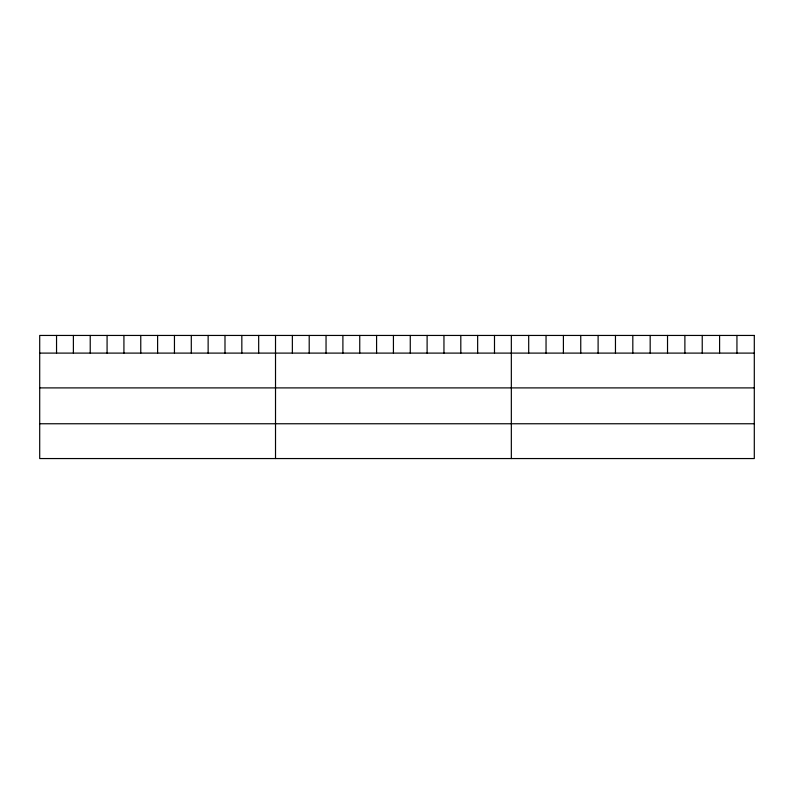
<?xml version="1.0" encoding="UTF-8"?>
<svg xmlns="http://www.w3.org/2000/svg" width="794" height="794" viewBox="0 0 794 794"><rect width="100%" height="100%" fill="white"/><g stroke="black" fill="none" stroke-linecap="round" stroke-linejoin="round"><path stroke-width="1.19" d="M39.7 353.102L754.3 353.102M39.7 387.899L754.3 387.899M39.7 423.758L754.3 423.758M736.941 335.445L736.941 353.102M719.592 335.445L719.592 353.102M702.233 335.445L702.233 353.102M684.885 335.445L684.885 353.102M667.526 335.445L667.526 353.102M650.177 335.445L650.177 353.102M632.818 335.445L632.818 353.102M615.459 335.445L615.459 353.102M598.11 335.445L598.11 353.102M580.751 335.445L580.751 353.102M563.403 335.445L563.403 353.102M546.044 335.445L546.044 353.102M528.695 335.445L528.695 353.102M511.336 335.445L511.336 458.555M494.493 335.445L494.493 353.102M477.651 335.445L477.651 353.102M460.808 335.445L460.808 353.102M443.955 335.445L443.955 353.102M427.112 335.445L427.112 353.102M410.27 335.445L410.27 353.102M393.427 335.445L393.427 353.102M376.584 335.445L376.584 353.102M359.742 335.445L359.742 353.102M342.899 335.445L342.899 353.102M326.046 335.445L326.046 353.102M309.203 335.445L309.203 353.102M292.361 335.445L292.361 353.102M275.518 335.445L275.518 458.555M258.675 335.445L258.675 353.102M241.833 335.445L241.833 353.102M224.99 335.445L224.99 353.102M208.137 335.445L208.137 353.102M191.294 335.445L191.294 353.102M174.452 335.445L174.452 353.102M157.609 335.445L157.609 353.102M140.766 335.445L140.766 353.102M123.924 335.445L123.924 353.102M107.081 335.445L107.081 353.102M90.228 335.445L90.228 353.102M73.385 335.445L73.385 353.102M56.543 335.445L56.543 353.102M754.3 335.445L39.7 335.445L39.7 458.555L754.3 458.555L754.3 335.445"/></g></svg>
